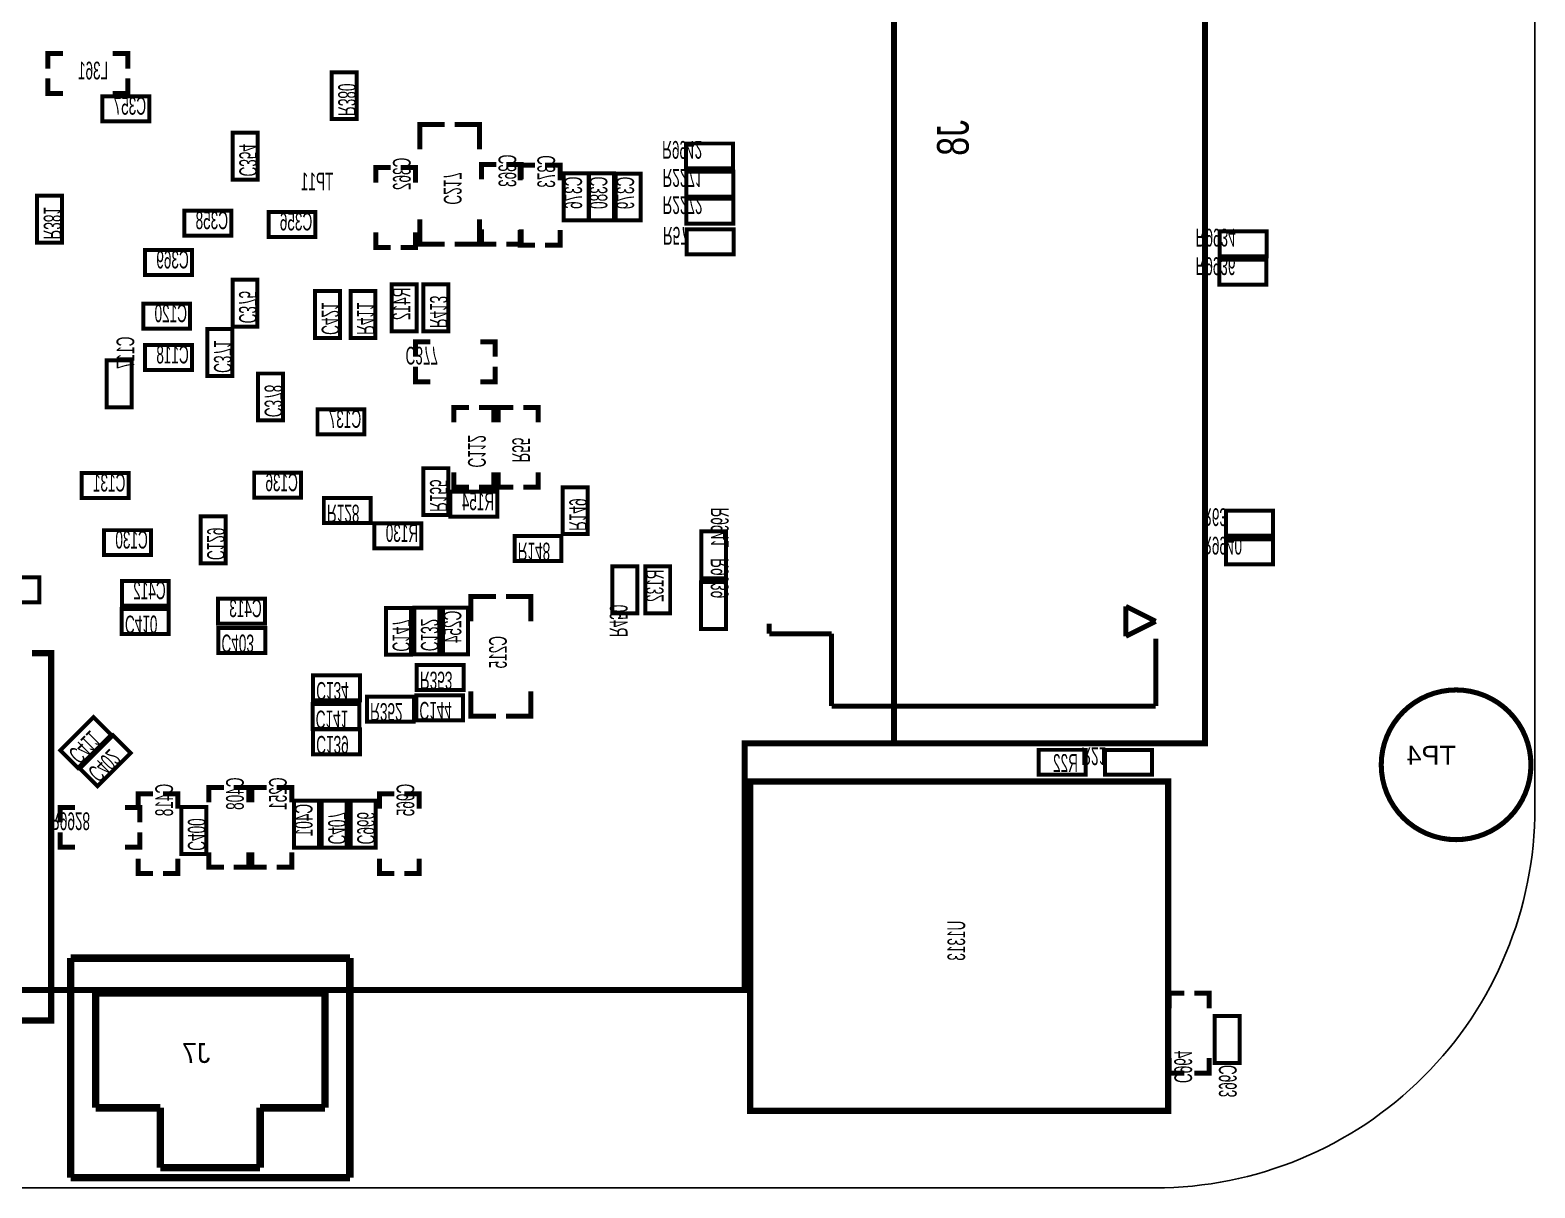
# Model space of a CAD drawing. Extents: x -3.1 to 73.4, y 0 to 42.
# Drawn here: x 43.23 to 73.41, y 0 to 23.21 of the extents above; entities that cross this region are included whole.
import ezdxf

# ---------------------------------------------------------------- set-up
doc = ezdxf.new("R2010")
doc.units = 0
for name, color, linetype in [('BG_OUTLINE', 7, 'CONTINUOUS'), ('PG_SILKSCREEN_BOTTOM', 140, 'CONTINUOUS'), ('RD_SILKSCREEN_BOTTOM', 80, 'CONTINUOUS')]:
    doc.layers.add(name, color=color, linetype=linetype)

msp = doc.modelspace()

# ---------------------------------------------------------------- linework, layer by layer
at = {"layer": 'BG_OUTLINE'}
msp.add_lwpolyline([(8.1534, 41.9989), (65.78854, 41.9989, -0.414214), (73.40854, 34.3789), (73.40854, 7.62, -0.414214), (65.78854, 0), (7.62, 0, -0.414214), (0, 7.62), (0, 34.3789, -0.414214), (7.62, 41.9989), (8.1534, 41.9989)], format="xyb", dxfattribs=at)
msp.add_lwpolyline([(8.1534, 41.9989), (65.78854, 41.9989, -0.414214), (73.40854, 34.3789), (73.40854, 7.62, -0.414214), (65.78854, 0), (7.62, 0, -0.414214), (0, 7.62), (0, 34.3789, -0.414214), (7.62, 41.9989)], format="xyb", close=True, dxfattribs=at)
msp.add_lwpolyline([(8.1534, 41.9989), (65.78854, 41.9989, -0.414214), (73.40854, 34.3789), (73.40854, 7.62, -0.414214), (65.78854, 0), (7.62, 0, -0.414214), (0, 7.62), (0, 34.3789, -0.414214), (7.62, 41.9989)], format="xyb", close=True, dxfattribs=at)
msp.add_lwpolyline([(8.1534, 41.9989), (65.78854, 41.9989, -0.414214), (73.40854, 34.3789), (73.40854, 7.62, -0.414214), (65.78854, 0), (7.62, 0, -0.414214), (0, 7.62), (0, 34.3789, -0.414214), (7.62, 41.9989)], format="xyb", close=True, dxfattribs=at)
at = {"layer": 'PG_SILKSCREEN_BOTTOM'}
for points, const_width in [([(57.303594, 37.249557), (7.123608, 37.249557), (7.123608, 3.969563), (57.563588, 3.969563), (57.563588, 8.909558), (60.5536, 8.909558), (60.5536, 32.439559), (57.303594, 32.439559), (57.303594, 37.249557)], 0.11999), ([(60.5536, 32.439559), (66.793593, 32.439559), (66.793593, 8.909558), (60.293606, 8.909558)], 0.11999), ([(43.889041, 22.741839), (43.589042, 22.741839), (43.589042, 22.44184)], 0.1), ([(44.889039, 22.741839), (45.189038, 22.741839), (45.189038, 22.44184)], 0.1), ([(49.277448, 21.427338), (49.277448, 22.367342), (49.777472, 22.367342), (49.777472, 21.427338), (49.277448, 21.427338), (49.277448, 21.707348)], 0.08001), ([(49.277448, 22.277349), (49.277448, 22.367342), (49.367465, 22.367342)], 0.08001), ([(49.687455, 22.367342), (49.777472, 22.367342), (49.777472, 22.277349)], 0.08001), ([(43.589042, 22.24184), (43.589042, 21.941841), (43.889041, 21.941841)], 0.1), ([(45.189038, 22.24184), (45.189038, 21.941841), (44.889039, 21.941841)], 0.1), ([(45.619746, 21.38393), (44.679743, 21.38393), (44.679743, 21.883954), (45.619746, 21.883954), (45.619746, 21.38393), (45.339737, 21.38393)], 0.08001), ([(44.679743, 21.793937), (44.679743, 21.883954), (44.769735, 21.883954)], 0.08001), ([(45.529754, 21.883954), (45.619746, 21.883954), (45.619746, 21.793937)], 0.08001), ([(44.769735, 21.38393), (44.679743, 21.38393), (44.679743, 21.473947)], 0.08001), ([(45.619746, 21.473947), (45.619746, 21.38393), (45.529754, 21.38393)], 0.08001), ([(49.367465, 21.427338), (49.277448, 21.427338), (49.277448, 21.517331)], 0.08001), ([(49.777472, 21.517331), (49.777472, 21.427338), (49.687455, 21.427338)], 0.08001), ([(47.793961, 21.153349), (47.793961, 20.213345), (47.293936, 20.213345), (47.293936, 21.153349), (47.793961, 21.153349), (47.793961, 20.873339)], 0.08001), ([(47.293936, 21.063356), (47.293936, 21.153349), (47.383954, 21.153349)], 0.08001), ([(47.703943, 21.153349), (47.793961, 21.153349), (47.793961, 21.063356)], 0.08001), ([(51.045821, 20.819237), (51.045821, 21.319338), (51.54582, 21.319236)], 0.1), ([(51.745718, 21.319236), (52.245717, 21.319338), (52.245717, 20.819237)], 0.1), ([(57.325235, 20.43844), (56.385231, 20.43844), (56.385231, 20.938465), (57.325235, 20.938465), (57.325235, 20.43844), (57.045225, 20.43844)], 0.08001), ([(56.385231, 20.848447), (56.385231, 20.938465), (56.475224, 20.938465)], 0.08001), ([(57.235242, 20.938465), (57.325235, 20.938465), (57.325235, 20.848447)], 0.08001), ([(52.279779, 20.217841), (52.279779, 20.517841), (52.579778, 20.517841)], 0.1), ([(52.779778, 20.517841), (53.079777, 20.517841), (53.079777, 20.217841)], 0.1), ([(53.058619, 20.202779), (53.058619, 20.502778), (53.358618, 20.502778)], 0.1), ([(53.558618, 20.502778), (53.858617, 20.502778), (53.858617, 20.202779)], 0.1), ([(56.475224, 20.43844), (56.385231, 20.43844), (56.385231, 20.528458)], 0.08001), ([(57.325235, 20.528458), (57.325235, 20.43844), (57.235242, 20.43844)], 0.08001), ([(47.383954, 20.213345), (47.293936, 20.213345), (47.293936, 20.303338)], 0.08001), ([(47.793961, 20.303338), (47.793961, 20.213345), (47.703943, 20.213345)], 0.08001), ([(50.162358, 20.154341), (50.162358, 20.454341), (50.462358, 20.454341)], 0.1), ([(50.662357, 20.454341), (50.962357, 20.454341), (50.962357, 20.154341)], 0.1), ([(53.930702, 19.399682), (53.930702, 20.339685), (54.430727, 20.339685), (54.430727, 19.399682), (53.930702, 19.399682), (53.930702, 19.679691)], 0.08001), ([(53.930702, 20.249693), (53.930702, 20.339685), (54.02072, 20.339685)], 0.08001), ([(54.340709, 20.339685), (54.430727, 20.339685), (54.430727, 20.249693)], 0.08001), ([(54.438728, 19.399682), (54.438728, 20.339685), (54.938752, 20.339685), (54.938752, 19.399682), (54.438728, 19.399682), (54.438728, 19.679691)], 0.08001), ([(54.438728, 20.249693), (54.438728, 20.339685), (54.528745, 20.339685)], 0.08001), ([(54.848735, 20.339685), (54.938752, 20.339685), (54.938752, 20.249693)], 0.08001), ([(54.974668, 19.395846), (54.974668, 20.33585), (55.474692, 20.33585), (55.474692, 19.395846), (54.974668, 19.395846), (54.974668, 19.675856)], 0.08001), ([(54.974668, 20.245857), (54.974668, 20.33585), (55.064685, 20.33585)], 0.08001), ([(55.384675, 20.33585), (55.474692, 20.33585), (55.474692, 20.245857)], 0.08001), ([(57.332855, 19.874535), (56.392851, 19.874535), (56.392851, 20.374559), (57.332855, 20.374559), (57.332855, 19.874535), (57.052845, 19.874535)], 0.08001), ([(56.392851, 20.284542), (56.392851, 20.374559), (56.482844, 20.374559)], 0.08001), ([(57.242862, 20.374559), (57.332855, 20.374559), (57.332855, 20.284542)], 0.08001), ([(43.371948, 18.95033), (43.371948, 19.890334), (43.871972, 19.890334), (43.871972, 18.95033), (43.371948, 18.95033), (43.371948, 19.23034)], 0.08001), ([(43.371948, 19.800341), (43.371948, 19.890334), (43.461965, 19.890334)], 0.08001), ([(43.781955, 19.890334), (43.871972, 19.890334), (43.871972, 19.800341)], 0.08001), ([(56.482844, 19.874535), (56.392851, 19.874535), (56.392851, 19.964552)], 0.08001), ([(57.332855, 19.964552), (57.332855, 19.874535), (57.242862, 19.874535)], 0.08001), ([(47.263152, 19.089319), (46.323148, 19.089319), (46.323148, 19.589344), (47.263152, 19.589344), (47.263152, 19.089319), (46.983142, 19.089319)], 0.08001), ([(46.323148, 19.499326), (46.323148, 19.589344), (46.413141, 19.589344)], 0.08001), ([(47.173159, 19.589344), (47.263152, 19.589344), (47.263152, 19.499326)], 0.08001), ([(57.332855, 19.331), (56.392851, 19.331), (56.392851, 19.831025), (57.332855, 19.831025), (57.332855, 19.331), (57.052845, 19.331)], 0.08001), ([(56.392851, 19.741007), (56.392851, 19.831025), (56.482844, 19.831025)], 0.08001), ([(57.242862, 19.831025), (57.332855, 19.831025), (57.332855, 19.741007)], 0.08001), ([(48.952252, 19.063919), (48.012248, 19.063919), (48.012248, 19.563944), (48.952252, 19.563944), (48.952252, 19.063919), (48.672242, 19.063919)], 0.08001), ([(48.012248, 19.473926), (48.012248, 19.563944), (48.102241, 19.563944)], 0.08001), ([(48.862259, 19.563944), (48.952252, 19.563944), (48.952252, 19.473926)], 0.08001), ([(51.04572, 19.41924), (51.045821, 18.919241), (51.545719, 18.919241)], 0.1), ([(51.745718, 18.919342), (52.245717, 18.919241), (52.245717, 19.419341)], 0.1), ([(54.02072, 19.399682), (53.930702, 19.399682), (53.930702, 19.489674)], 0.08001), ([(54.430727, 19.489674), (54.430727, 19.399682), (54.340709, 19.399682)], 0.08001), ([(54.528745, 19.399682), (54.438728, 19.399682), (54.438728, 19.489674)], 0.08001), ([(54.938752, 19.489674), (54.938752, 19.399682), (54.848735, 19.399682)], 0.08001), ([(55.064685, 19.395846), (54.974668, 19.395846), (54.974668, 19.485839)], 0.08001), ([(55.474692, 19.485839), (55.474692, 19.395846), (55.384675, 19.395846)], 0.08001), ([(56.482844, 19.331), (56.392851, 19.331), (56.392851, 19.421018)], 0.08001), ([(57.332855, 19.421018), (57.332855, 19.331), (57.242862, 19.331)], 0.08001), ([(43.461965, 18.95033), (43.371948, 18.95033), (43.371948, 19.040323)], 0.08001), ([(43.871972, 19.040323), (43.871972, 18.95033), (43.781955, 18.95033)], 0.08001), ([(46.413141, 19.089319), (46.323148, 19.089319), (46.323148, 19.179337)], 0.08001), ([(47.263152, 19.179337), (47.263152, 19.089319), (47.173159, 19.089319)], 0.08001), ([(48.102241, 19.063919), (48.012248, 19.063919), (48.012248, 19.153937)], 0.08001), ([(48.952252, 19.153937), (48.952252, 19.063919), (48.862259, 19.063919)], 0.08001), ([(50.162358, 19.154343), (50.162358, 18.854344), (50.462358, 18.854344)], 0.1), ([(50.662357, 18.854344), (50.962357, 18.854344), (50.962357, 19.154343)], 0.1), ([(52.279779, 19.217843), (52.279779, 18.917844), (52.579778, 18.917844)], 0.1), ([(52.779778, 18.917844), (53.079777, 18.917844), (53.079777, 19.217843)], 0.1), ([(53.058619, 19.202781), (53.058619, 18.902782), (53.358618, 18.902782)], 0.1), ([(53.558618, 18.902782), (53.858617, 18.902782), (53.858617, 19.202781)], 0.1), ([(57.340475, 18.716295), (56.400471, 18.716295), (56.400471, 19.216319), (57.340475, 19.216319), (57.340475, 18.716295), (57.060465, 18.716295)], 0.08001), ([(56.400471, 19.126302), (56.400471, 19.216319), (56.490464, 19.216319)], 0.08001), ([(57.250482, 19.216319), (57.340475, 19.216319), (57.340475, 19.126302)], 0.08001), ([(68.026051, 18.678652), (67.086048, 18.678652), (67.086048, 19.178676), (68.026051, 19.178676), (68.026051, 18.678652), (67.746042, 18.678652)], 0.08001), ([(67.086048, 19.088659), (67.086048, 19.178676), (67.17604, 19.178676)], 0.08001), ([(67.936059, 19.178676), (68.026051, 19.178676), (68.026051, 19.088659)], 0.08001), ([(46.475752, 18.301919), (45.535748, 18.301919), (45.535748, 18.801944), (46.475752, 18.801944), (46.475752, 18.301919), (46.195742, 18.301919)], 0.08001), ([(45.535748, 18.711926), (45.535748, 18.801944), (45.625741, 18.801944)], 0.08001), ([(46.385759, 18.801944), (46.475752, 18.801944), (46.475752, 18.711926)], 0.08001), ([(56.490464, 18.716295), (56.400471, 18.716295), (56.400471, 18.806312)], 0.08001), ([(57.340475, 18.806312), (57.340475, 18.716295), (57.250482, 18.716295)], 0.08001), ([(67.17604, 18.678652), (67.086048, 18.678652), (67.086048, 18.76867)], 0.08001), ([(68.026051, 18.76867), (68.026051, 18.678652), (67.936059, 18.678652)], 0.08001), ([(45.625741, 18.301919), (45.535748, 18.301919), (45.535748, 18.391937)], 0.08001), ([(46.475752, 18.391937), (46.475752, 18.301919), (46.385759, 18.301919)], 0.08001), ([(68.021835, 18.107152), (67.081832, 18.107152), (67.081832, 18.607176), (68.021835, 18.607176), (68.021835, 18.107152), (67.741825, 18.107152)], 0.08001), ([(67.081832, 18.517159), (67.081832, 18.607176), (67.171824, 18.607176)], 0.08001), ([(67.931843, 18.607176), (68.021835, 18.607176), (68.021835, 18.517159)], 0.08001), ([(47.789567, 18.208549), (47.789567, 17.268546), (47.289542, 17.268546), (47.289542, 18.208549), (47.789567, 18.208549), (47.789567, 17.928539)], 0.08001), ([(47.289542, 18.118557), (47.289542, 18.208549), (47.37956, 18.208549)], 0.08001), ([(47.699549, 18.208549), (47.789567, 18.208549), (47.789567, 18.118557)], 0.08001), ([(50.483948, 17.17233), (50.483948, 18.112334), (50.983972, 18.112334), (50.983972, 17.17233), (50.483948, 17.17233), (50.483948, 17.45234)], 0.08001), ([(50.483948, 18.022341), (50.483948, 18.112334), (50.573965, 18.112334)], 0.08001), ([(50.893955, 18.112334), (50.983972, 18.112334), (50.983972, 18.022341)], 0.08001), ([(51.118948, 17.17233), (51.118948, 18.112334), (51.618972, 18.112334), (51.618972, 17.17233), (51.118948, 17.17233), (51.118948, 17.45234)], 0.08001), ([(51.118948, 18.022341), (51.118948, 18.112334), (51.208965, 18.112334)], 0.08001), ([(51.528955, 18.112334), (51.618972, 18.112334), (51.618972, 18.022341)], 0.08001), ([(67.171824, 18.107152), (67.081832, 18.107152), (67.081832, 18.19717)], 0.08001), ([(68.021835, 18.19717), (68.021835, 18.107152), (67.931843, 18.107152)], 0.08001), ([(49.444961, 17.978349), (49.444961, 17.038345), (48.944936, 17.038345), (48.944936, 17.978349), (49.444961, 17.978349), (49.444961, 17.698339)], 0.08001), ([(48.944936, 17.888356), (48.944936, 17.978349), (49.034954, 17.978349)], 0.08001), ([(49.354943, 17.978349), (49.444961, 17.978349), (49.444961, 17.888356)], 0.08001), ([(50.156161, 17.978349), (50.156161, 17.038345), (49.656136, 17.038345), (49.656136, 17.978349), (50.156161, 17.978349), (50.156161, 17.698339)], 0.08001), ([(49.656136, 17.888356), (49.656136, 17.978349), (49.746154, 17.978349)], 0.08001), ([(50.066143, 17.978349), (50.156161, 17.978349), (50.156161, 17.888356)], 0.08001), ([(46.440141, 17.224934), (45.500138, 17.224934), (45.500138, 17.724958), (46.440141, 17.724958), (46.440141, 17.224934), (46.160131, 17.224934)], 0.08001), ([(45.500138, 17.634941), (45.500138, 17.724958), (45.59013, 17.724958)], 0.08001), ([(46.350149, 17.724958), (46.440141, 17.724958), (46.440141, 17.634941)], 0.08001), ([(45.59013, 17.224934), (45.500138, 17.224934), (45.500138, 17.314951)], 0.08001), ([(46.440141, 17.314951), (46.440141, 17.224934), (46.350149, 17.224934)], 0.08001), ([(46.785936, 16.276345), (46.785936, 17.216349), (47.285961, 17.216349), (47.285961, 16.276345), (46.785936, 16.276345), (46.785936, 16.556355)], 0.08001), ([(46.785936, 17.126356), (46.785936, 17.216349), (46.875954, 17.216349)], 0.08001), ([(47.195943, 17.216349), (47.285961, 17.216349), (47.285961, 17.126356)], 0.08001), ([(47.37956, 17.268546), (47.289542, 17.268546), (47.289542, 17.358538)], 0.08001), ([(47.789567, 17.358538), (47.789567, 17.268546), (47.699549, 17.268546)], 0.08001), ([(50.573965, 17.17233), (50.483948, 17.17233), (50.483948, 17.262323)], 0.08001), ([(50.983972, 17.262323), (50.983972, 17.17233), (50.893955, 17.17233)], 0.08001), ([(51.208965, 17.17233), (51.118948, 17.17233), (51.118948, 17.262323)], 0.08001), ([(51.618972, 17.262323), (51.618972, 17.17233), (51.528955, 17.17233)], 0.08001), ([(46.475752, 16.396919), (45.535748, 16.396919), (45.535748, 16.896944), (46.475752, 16.896944), (46.475752, 16.396919), (46.195742, 16.396919)], 0.08001), ([(45.535748, 16.806926), (45.535748, 16.896944), (45.625741, 16.896944)], 0.08001), ([(46.385759, 16.896944), (46.475752, 16.896944), (46.475752, 16.806926)], 0.08001), ([(49.034954, 17.038345), (48.944936, 17.038345), (48.944936, 17.128338)], 0.08001), ([(49.444961, 17.128338), (49.444961, 17.038345), (49.354943, 17.038345)], 0.08001), ([(49.746154, 17.038345), (49.656136, 17.038345), (49.656136, 17.128338)], 0.08001), ([(50.156161, 17.128338), (50.156161, 17.038345), (50.066143, 17.038345)], 0.08001), ([(50.960122, 16.66334), (50.960122, 16.963339), (51.260121, 16.963339)], 0.1), ([(52.560118, 16.66334), (52.560118, 16.963339), (52.260119, 16.963339)], 0.1), ([(44.768948, 15.64833), (44.768948, 16.588334), (45.268972, 16.588334), (45.268972, 15.64833), (44.768948, 15.64833), (44.768948, 15.92834)], 0.08001), ([(44.768948, 16.498341), (44.768948, 16.588334), (44.858965, 16.588334)], 0.08001), ([(45.178955, 16.588334), (45.268972, 16.588334), (45.268972, 16.498341)], 0.08001), ([(45.625741, 16.396919), (45.535748, 16.396919), (45.535748, 16.486937)], 0.08001), ([(46.475752, 16.486937), (46.475752, 16.396919), (46.385759, 16.396919)], 0.08001), ([(46.875954, 16.276345), (46.785936, 16.276345), (46.785936, 16.366338)], 0.08001), ([(47.285961, 16.366338), (47.285961, 16.276345), (47.195943, 16.276345)], 0.08001), ([(47.801936, 15.387345), (47.801936, 16.327349), (48.301961, 16.327349), (48.301961, 15.387345), (47.801936, 15.387345), (47.801936, 15.667355)], 0.08001), ([(47.801936, 16.237356), (47.801936, 16.327349), (47.891954, 16.327349)], 0.08001), ([(48.211943, 16.327349), (48.301961, 16.327349), (48.301961, 16.237356)], 0.08001), ([(51.260121, 16.163341), (50.960122, 16.163341), (50.960122, 16.46334)], 0.1), ([(52.260119, 16.163341), (52.560118, 16.163341), (52.560118, 16.46334)], 0.1), ([(44.858965, 15.64833), (44.768948, 15.64833), (44.768948, 15.738323)], 0.08001), ([(45.268972, 15.738323), (45.268972, 15.64833), (45.178955, 15.64833)], 0.08001), ([(51.730961, 15.348331), (51.730961, 15.64833), (52.03096, 15.64833)], 0.1), ([(52.23096, 15.64833), (52.530959, 15.64833), (52.530959, 15.348331)], 0.1), ([(52.619961, 15.348331), (52.619961, 15.64833), (52.91996, 15.64833)], 0.1), ([(53.11996, 15.64833), (53.419959, 15.64833), (53.419959, 15.348331)], 0.1), ([(47.891954, 15.387345), (47.801936, 15.387345), (47.801936, 15.477338)], 0.08001), ([(48.301961, 15.477338), (48.301961, 15.387345), (48.211943, 15.387345)], 0.08001), ([(48.993958, 15.606344), (49.933962, 15.606344), (49.933962, 15.10632), (48.993958, 15.10632), (48.993958, 15.606344), (49.273968, 15.606344)], 0.08001), ([(48.993958, 15.516327), (48.993958, 15.606344), (49.083951, 15.606344)], 0.08001), ([(49.843969, 15.606344), (49.933962, 15.606344), (49.933962, 15.516327)], 0.08001), ([(49.083951, 15.10632), (48.993958, 15.10632), (48.993958, 15.196337)], 0.08001), ([(49.933962, 15.196337), (49.933962, 15.10632), (49.843969, 15.10632)], 0.08001), ([(44.26425, 14.329359), (45.204253, 14.329359), (45.204253, 13.829335), (44.26425, 13.829335), (44.26425, 14.329359), (44.544259, 14.329359)], 0.08001), ([(44.26425, 14.239342), (44.26425, 14.329359), (44.354242, 14.329359)], 0.08001), ([(45.114261, 14.329359), (45.204253, 14.329359), (45.204253, 14.239342)], 0.08001), ([(47.723958, 14.336344), (48.663962, 14.336344), (48.663962, 13.83632), (47.723958, 13.83632), (47.723958, 14.336344), (48.003968, 14.336344)], 0.08001), ([(47.723958, 14.246327), (47.723958, 14.336344), (47.813951, 14.336344)], 0.08001), ([(48.573969, 14.336344), (48.663962, 14.336344), (48.663962, 14.246327)], 0.08001), ([(51.118948, 13.48933), (51.118948, 14.429334), (51.618972, 14.429334), (51.618972, 13.48933), (51.118948, 13.48933), (51.118948, 13.76934)], 0.08001), ([(51.118948, 14.339341), (51.118948, 14.429334), (51.208965, 14.429334)], 0.08001), ([(51.528955, 14.429334), (51.618972, 14.429334), (51.618972, 14.339341)], 0.08001), ([(51.730961, 14.348333), (51.730961, 14.048308), (52.03096, 14.048308)], 0.1), ([(52.23096, 14.048308), (52.530959, 14.048308), (52.530959, 14.348333)], 0.1), ([(52.619961, 14.348333), (52.619961, 14.048334), (52.91996, 14.048334)], 0.1), ([(53.11996, 14.048334), (53.419959, 14.048334), (53.419959, 14.348333)], 0.1), ([(44.354242, 13.829335), (44.26425, 13.829335), (44.26425, 13.919352)], 0.08001), ([(45.204253, 13.919352), (45.204253, 13.829335), (45.114261, 13.829335)], 0.08001), ([(47.813951, 13.83632), (47.723958, 13.83632), (47.723958, 13.926337)], 0.08001), ([(48.663962, 13.926337), (48.663962, 13.83632), (48.573969, 13.83632)], 0.08001), ([(51.660958, 13.955344), (52.600962, 13.955344), (52.600962, 13.45532), (51.660958, 13.45532), (51.660958, 13.955344), (51.940968, 13.955344)], 0.08001), ([(51.660958, 13.865327), (51.660958, 13.955344), (51.750951, 13.955344)], 0.08001), ([(52.510969, 13.955344), (52.600962, 13.955344), (52.600962, 13.865327)], 0.08001), ([(53.912948, 13.10833), (53.912948, 14.048334), (54.412972, 14.048334), (54.412972, 13.10833), (53.912948, 13.10833), (53.912948, 13.38834)], 0.08001), ([(53.912948, 13.958341), (53.912948, 14.048334), (54.002965, 14.048334)], 0.08001), ([(54.322955, 14.048334), (54.412972, 14.048334), (54.412972, 13.958341)], 0.08001), ([(50.060962, 13.32832), (49.120958, 13.32832), (49.120958, 13.828344), (50.060962, 13.828344), (50.060962, 13.32832), (49.780952, 13.32832)], 0.08001), ([(49.120958, 13.738327), (49.120958, 13.828344), (49.210951, 13.828344)], 0.08001), ([(49.970969, 13.828344), (50.060962, 13.828344), (50.060962, 13.738327)], 0.08001), ([(51.208965, 13.48933), (51.118948, 13.48933), (51.118948, 13.579323)], 0.08001), ([(51.618972, 13.579323), (51.618972, 13.48933), (51.528955, 13.48933)], 0.08001), ([(51.750951, 13.45532), (51.660958, 13.45532), (51.660958, 13.545337)], 0.08001), ([(52.600962, 13.545337), (52.600962, 13.45532), (52.510969, 13.45532)], 0.08001), ([(68.153382, 13.074828), (67.213378, 13.074828), (67.213378, 13.574852), (68.153382, 13.574852), (68.153382, 13.074828), (67.873372, 13.074828)], 0.08001), ([(67.213378, 13.484835), (67.213378, 13.574852), (67.303371, 13.574852)], 0.08001), ([(68.063389, 13.574852), (68.153382, 13.574852), (68.153382, 13.484835)], 0.08001), ([(46.649234, 12.52314), (46.649234, 13.463143), (47.149258, 13.463143), (47.149258, 12.52314), (46.649234, 12.52314), (46.649234, 12.803149)], 0.08001), ([(46.649234, 13.373151), (46.649234, 13.463143), (46.739251, 13.463143)], 0.08001), ([(47.05924, 13.463143), (47.149258, 13.463143), (47.149258, 13.373151)], 0.08001), ([(49.210951, 13.32832), (49.120958, 13.32832), (49.120958, 13.418337)], 0.08001), ([(50.060962, 13.418337), (50.060962, 13.32832), (49.970969, 13.32832)], 0.08001), ([(50.136958, 13.320852), (51.076962, 13.320852), (51.076962, 12.820828), (50.136958, 12.820828), (50.136958, 13.320852), (50.416968, 13.320852)], 0.08001), ([(50.136958, 13.230835), (50.136958, 13.320852), (50.226951, 13.320852)], 0.08001), ([(50.986969, 13.320852), (51.076962, 13.320852), (51.076962, 13.230835)], 0.08001), ([(45.654239, 12.686335), (44.714236, 12.686335), (44.714236, 13.186359), (45.654239, 13.186359), (45.654239, 12.686335), (45.37423, 12.686335)], 0.08001), ([(44.714236, 13.096342), (44.714236, 13.186359), (44.804228, 13.186359)], 0.08001), ([(45.564247, 13.186359), (45.654239, 13.186359), (45.654239, 13.096342)], 0.08001), ([(53.886202, 12.566828), (52.946198, 12.566828), (52.946198, 13.066852), (53.886202, 13.066852), (53.886202, 12.566828), (53.606192, 12.566828)], 0.08001), ([(52.946198, 12.976835), (52.946198, 13.066852), (53.036191, 13.066852)], 0.08001), ([(53.796209, 13.066852), (53.886202, 13.066852), (53.886202, 12.976835)], 0.08001), ([(54.002965, 13.10833), (53.912948, 13.10833), (53.912948, 13.198323)], 0.08001), ([(54.412972, 13.198323), (54.412972, 13.10833), (54.322955, 13.10833)], 0.08001), ([(56.689168, 12.219838), (56.689168, 13.159842), (57.189192, 13.159842), (57.189192, 12.219838), (56.689168, 12.219838), (56.689168, 12.499848)], 0.08001), ([(56.689168, 13.069849), (56.689168, 13.159842), (56.779185, 13.159842)], 0.08001), ([(57.099175, 13.159842), (57.189192, 13.159842), (57.189192, 13.069849)], 0.08001), ([(67.303371, 13.074828), (67.213378, 13.074828), (67.213378, 13.164845)], 0.08001), ([(68.153382, 12.503328), (67.213378, 12.503328), (67.213378, 13.003352), (68.153382, 13.003352), (68.153382, 12.503328), (67.873372, 12.503328)], 0.08001), ([(67.213378, 12.913335), (67.213378, 13.003352), (67.303371, 13.003352)], 0.08001), ([(68.153382, 13.164845), (68.153382, 13.074828), (68.063389, 13.074828)], 0.08001), ([(68.063389, 13.003352), (68.153382, 13.003352), (68.153382, 12.913335)], 0.08001), ([(44.804228, 12.686335), (44.714236, 12.686335), (44.714236, 12.776352)], 0.08001), ([(45.654239, 12.776352), (45.654239, 12.686335), (45.564247, 12.686335)], 0.08001), ([(50.226951, 12.820828), (50.136958, 12.820828), (50.136958, 12.910845)], 0.08001), ([(51.076962, 12.910845), (51.076962, 12.820828), (50.986969, 12.820828)], 0.08001), ([(53.036191, 12.566828), (52.946198, 12.566828), (52.946198, 12.656845)], 0.08001), ([(53.886202, 12.656845), (53.886202, 12.566828), (53.796209, 12.566828)], 0.08001), ([(46.739251, 12.52314), (46.649234, 12.52314), (46.649234, 12.613132)], 0.08001), ([(47.149258, 12.613132), (47.149258, 12.52314), (47.05924, 12.52314)], 0.08001), ([(55.406112, 12.461342), (55.406112, 11.521338), (54.906088, 11.521338), (54.906088, 12.461342), (55.406112, 12.461342), (55.406112, 12.181332)], 0.08001), ([(54.906088, 12.371349), (54.906088, 12.461342), (54.996105, 12.461342)], 0.08001), ([(55.316095, 12.461342), (55.406112, 12.461342), (55.406112, 12.371349)], 0.08001), ([(55.566488, 11.52083), (55.566488, 12.460834), (56.066512, 12.460834), (56.066512, 11.52083), (55.566488, 11.52083), (55.566488, 11.80084)], 0.08001), ([(55.566488, 12.370841), (55.566488, 12.460834), (55.656505, 12.460834)], 0.08001), ([(55.976495, 12.460834), (56.066512, 12.460834), (56.066512, 12.370841)], 0.08001), ([(67.303371, 12.503328), (67.213378, 12.503328), (67.213378, 12.593345)], 0.08001), ([(68.153382, 12.593345), (68.153382, 12.503328), (68.063389, 12.503328)], 0.08001), ([(43.413782, 11.741328), (42.473778, 11.741328), (42.473778, 12.241352), (43.413782, 12.241352), (43.413782, 11.741328), (43.133772, 11.741328)], 0.08001), ([(43.323789, 12.241352), (43.413782, 12.241352), (43.413782, 12.151335)], 0.08001), ([(46.01243, 11.670335), (45.072427, 11.670335), (45.072427, 12.170359), (46.01243, 12.170359), (46.01243, 11.670335), (45.732421, 11.670335)], 0.08001), ([(45.072427, 12.080342), (45.072427, 12.170359), (45.162419, 12.170359)], 0.08001), ([(45.922438, 12.170359), (46.01243, 12.170359), (46.01243, 12.080342)], 0.08001), ([(56.686628, 11.203838), (56.686628, 12.143842), (57.186652, 12.143842), (57.186652, 11.203838), (56.686628, 11.203838), (56.686628, 11.483848)], 0.08001), ([(56.686628, 12.053849), (56.686628, 12.143842), (56.776645, 12.143842)], 0.08001), ([(56.779185, 12.219838), (56.689168, 12.219838), (56.689168, 12.309831)], 0.08001), ([(57.096635, 12.143842), (57.186652, 12.143842), (57.186652, 12.053849)], 0.08001), ([(57.189192, 12.309831), (57.189192, 12.219838), (57.099175, 12.219838)], 0.08001), ([(43.413782, 11.831345), (43.413782, 11.741328), (43.323789, 11.741328)], 0.08001), ([(45.162419, 11.670335), (45.072427, 11.670335), (45.072427, 11.760352)], 0.08001), ([(46.01243, 11.760352), (46.01243, 11.670335), (45.922438, 11.670335)], 0.08001), ([(46.999144, 11.811254), (47.939147, 11.811254), (47.939147, 11.31123), (46.999144, 11.31123), (46.999144, 11.811254), (47.279154, 11.811254)], 0.08001), ([(46.999144, 11.721236), (46.999144, 11.811254), (47.089136, 11.811254)], 0.08001), ([(47.849155, 11.811254), (47.939147, 11.811254), (47.939147, 11.721236)], 0.08001), ([(52.07193, 11.357864), (52.071981, 11.857863), (52.571929, 11.857863)], 0.1), ([(52.771954, 11.857914), (53.271979, 11.857863), (53.271953, 11.357915)], 0.1), ([(46.009662, 11.106328), (45.069658, 11.106328), (45.069658, 11.606352), (46.009662, 11.606352), (46.009662, 11.106328), (45.729652, 11.106328)], 0.08001), ([(45.069658, 11.516335), (45.069658, 11.606352), (45.159651, 11.606352)], 0.08001), ([(45.919669, 11.606352), (46.009662, 11.606352), (46.009662, 11.516335)], 0.08001), ([(50.367336, 10.688345), (50.367336, 11.628349), (50.867361, 11.628349), (50.867361, 10.688345), (50.367336, 10.688345), (50.367336, 10.968355)], 0.08001), ([(50.367336, 11.538356), (50.367336, 11.628349), (50.457354, 11.628349)], 0.08001), ([(50.777343, 11.628349), (50.867361, 11.628349), (50.867361, 11.538356)], 0.08001), ([(50.936068, 10.695838), (50.936068, 11.635842), (51.436092, 11.635842), (51.436092, 10.695838), (50.936068, 10.695838), (50.936068, 10.975848)], 0.08001), ([(50.936068, 11.545849), (50.936068, 11.635842), (51.026085, 11.635842)], 0.08001), ([(51.346075, 11.635842), (51.436092, 11.635842), (51.436092, 11.545849)], 0.08001), ([(51.510108, 10.695838), (51.510108, 11.635842), (52.010132, 11.635842), (52.010132, 10.695838), (51.510108, 10.695838), (51.510108, 10.975848)], 0.08001), ([(51.510108, 11.545849), (51.510108, 11.635842), (51.600125, 11.635842)], 0.08001), ([(51.920115, 11.635842), (52.010132, 11.635842), (52.010132, 11.545849)], 0.08001), ([(54.996105, 11.521338), (54.906088, 11.521338), (54.906088, 11.611331)], 0.08001), ([(55.406112, 11.611331), (55.406112, 11.521338), (55.316095, 11.521338)], 0.08001), ([(55.656505, 11.52083), (55.566488, 11.52083), (55.566488, 11.610823)], 0.08001), ([(56.066512, 11.610823), (56.066512, 11.52083), (55.976495, 11.52083)], 0.08001), ([(65.203603, 11.059566), (65.203603, 11.659565)], 0.1), ([(65.203603, 11.659565), (65.803602, 11.359566)], 0.1), ([(45.159651, 11.106328), (45.069658, 11.106328), (45.069658, 11.196345)], 0.08001), ([(46.009662, 11.196345), (46.009662, 11.106328), (45.919669, 11.106328)], 0.08001), ([(47.089136, 11.31123), (46.999144, 11.31123), (46.999144, 11.401247)], 0.08001), ([(47.005138, 11.225352), (47.945142, 11.225352), (47.945142, 10.725328), (47.005138, 10.725328), (47.005138, 11.225352), (47.285148, 11.225352)], 0.08001), ([(47.005138, 11.135335), (47.005138, 11.225352), (47.095131, 11.225352)], 0.08001), ([(47.939147, 11.401247), (47.939147, 11.31123), (47.849155, 11.31123)], 0.08001), ([(47.855149, 11.225352), (47.945142, 11.225352), (47.945142, 11.135335)], 0.08001), ([(56.776645, 11.203838), (56.686628, 11.203838), (56.686628, 11.293831)], 0.08001), ([(57.186652, 11.293831), (57.186652, 11.203838), (57.096635, 11.203838)], 0.08001), ([(58.053605, 11.109554), (58.053605, 11.309553)], 0.1), ([(65.803602, 11.359566), (65.203603, 11.059566)], 0.1), ([(59.30359, 11.109554), (58.053605, 11.109554)], 0.1), ([(59.30359, 9.659569), (59.30359, 11.109554)], 0.1), ([(65.803602, 11.009554), (65.803602, 9.659569)], 0.1), ([(43.01744, 3.35534), (43.65244, 3.35534), (43.65244, 10.72134), (43.27144, 10.72134)], 0.127), ([(47.095131, 10.725328), (47.005138, 10.725328), (47.005138, 10.815345)], 0.08001), ([(47.945142, 10.815345), (47.945142, 10.725328), (47.855149, 10.725328)], 0.08001), ([(50.457354, 10.688345), (50.367336, 10.688345), (50.367336, 10.778338)], 0.08001), ([(50.867361, 10.778338), (50.867361, 10.688345), (50.777343, 10.688345)], 0.08001), ([(51.026085, 10.695838), (50.936068, 10.695838), (50.936068, 10.785831)], 0.08001), ([(51.436092, 10.785831), (51.436092, 10.695838), (51.346075, 10.695838)], 0.08001), ([(51.600125, 10.695838), (51.510108, 10.695838), (51.510108, 10.785831)], 0.08001), ([(52.010132, 10.785831), (52.010132, 10.695838), (51.920115, 10.695838)], 0.08001), ([(48.905058, 10.272852), (49.845062, 10.272852), (49.845062, 9.772828), (48.905058, 9.772828), (48.905058, 10.272852), (49.185068, 10.272852)], 0.08001), ([(48.905058, 10.182835), (48.905058, 10.272852), (48.995051, 10.272852)], 0.08001), ([(49.755069, 10.272852), (49.845062, 10.272852), (49.845062, 10.182835)], 0.08001), ([(51.925093, 9.980828), (50.98509, 9.980828), (50.98509, 10.480853), (51.925093, 10.480853), (51.925093, 9.980828), (51.645083, 9.980828)], 0.08001), ([(50.98509, 10.390835), (50.98509, 10.480853), (51.075082, 10.480853)], 0.08001), ([(51.835101, 10.480853), (51.925093, 10.480853), (51.925093, 10.390835)], 0.08001), ([(51.075082, 9.980828), (50.98509, 9.980828), (50.98509, 10.070846)], 0.08001), ([(51.925093, 10.070846), (51.925093, 9.980828), (51.835101, 9.980828)], 0.08001), ([(52.072007, 9.957867), (52.07193, 9.457868), (52.572006, 9.457868)], 0.1), ([(52.771954, 9.457868), (53.271979, 9.457944), (53.271953, 9.957867)], 0.1), ([(48.894898, 9.701352), (49.834902, 9.701352), (49.834902, 9.201328), (48.894898, 9.201328), (48.894898, 9.701352), (49.174908, 9.701352)], 0.08001), ([(48.894898, 9.611335), (48.894898, 9.701352), (48.984891, 9.701352)], 0.08001), ([(48.995051, 9.772828), (48.905058, 9.772828), (48.905058, 9.862845)], 0.08001), ([(49.744909, 9.701352), (49.834902, 9.701352), (49.834902, 9.611335)], 0.08001), ([(49.845062, 9.862845), (49.845062, 9.772828), (49.755069, 9.772828)], 0.08001), ([(50.926035, 9.349638), (49.986032, 9.349638), (49.986032, 9.849663), (50.926035, 9.849663), (50.926035, 9.349638), (50.646025, 9.349638)], 0.08001), ([(49.986032, 9.759645), (49.986032, 9.849663), (50.076024, 9.849663)], 0.08001), ([(50.836043, 9.849663), (50.926035, 9.849663), (50.926035, 9.759645)], 0.08001), ([(51.915085, 9.375826), (50.975082, 9.375826), (50.975082, 9.87585), (51.915085, 9.87585), (51.915085, 9.375826), (51.635076, 9.375826)], 0.08001), ([(50.975082, 9.785833), (50.975082, 9.87585), (51.065074, 9.87585)], 0.08001), ([(51.825093, 9.87585), (51.915085, 9.87585), (51.915085, 9.785833)], 0.08001), ([(65.803602, 9.659569), (59.30359, 9.659569)], 0.1), ([(43.837352, 8.774481), (44.502019, 9.439148), (44.855587, 9.08558), (44.19092, 8.420913), (43.837352, 8.774481), (44.035345, 8.972474)], 0.08001), ([(44.438392, 9.375521), (44.502019, 9.439148), (44.565672, 9.375496)], 0.08001), ([(50.076024, 9.349638), (49.986032, 9.349638), (49.986032, 9.439656)], 0.08001), ([(50.926035, 9.439656), (50.926035, 9.349638), (50.836043, 9.349638)], 0.08001), ([(51.065074, 9.375826), (50.975082, 9.375826), (50.975082, 9.465843)], 0.08001), ([(51.915085, 9.465843), (51.915085, 9.375826), (51.825093, 9.375826)], 0.08001), ([(44.227902, 8.40679), (44.89257, 9.071458), (45.246138, 8.71789), (44.58147, 8.053222), (44.227902, 8.40679), (44.425895, 8.604783)], 0.08001), ([(44.791935, 9.149232), (44.855587, 9.08558), (44.79196, 9.021953)], 0.08001), ([(44.828943, 9.007831), (44.89257, 9.071458), (44.956222, 9.007805)], 0.08001), ([(48.984891, 9.201328), (48.894898, 9.201328), (48.894898, 9.291345)], 0.08001), ([(48.905058, 9.193352), (49.845062, 9.193352), (49.845062, 8.693328), (48.905058, 8.693328), (48.905058, 9.193352), (49.185068, 9.193352)], 0.08001), ([(48.905058, 9.103335), (48.905058, 9.193352), (48.995051, 9.193352)], 0.08001), ([(49.834902, 9.291345), (49.834902, 9.201328), (49.744909, 9.201328)], 0.08001), ([(49.755069, 9.193352), (49.845062, 9.193352), (49.845062, 9.103335)], 0.08001), ([(43.901004, 8.710828), (43.837352, 8.774481), (43.900979, 8.838108)], 0.08001), ([(45.182485, 8.781542), (45.246138, 8.71789), (45.182511, 8.654263)], 0.08001), ([(48.995051, 8.693328), (48.905058, 8.693328), (48.905058, 8.783345)], 0.08001), ([(49.845062, 8.783345), (49.845062, 8.693328), (49.755069, 8.693328)], 0.08001), ([(64.396722, 8.282356), (63.456718, 8.282356), (63.456718, 8.78238), (64.396722, 8.78238), (64.396722, 8.282356), (64.116712, 8.282356)], 0.08001), ([(63.456718, 8.692363), (63.456718, 8.78238), (63.546711, 8.78238)], 0.08001), ([(64.306729, 8.78238), (64.396722, 8.78238), (64.396722, 8.692363)], 0.08001), ([(65.729714, 8.281848), (64.78971, 8.281848), (64.78971, 8.781872), (65.729714, 8.781872), (65.729714, 8.281848), (65.449704, 8.281848)], 0.08001), ([(64.78971, 8.691855), (64.78971, 8.781872), (64.879703, 8.781872)], 0.08001), ([(65.639721, 8.781872), (65.729714, 8.781872), (65.729714, 8.691855)], 0.08001), ([(44.254547, 8.48454), (44.19092, 8.420913), (44.127268, 8.484565)], 0.08001), ([(44.291555, 8.343138), (44.227902, 8.40679), (44.291529, 8.470417)], 0.08001), ([(44.645097, 8.116849), (44.58147, 8.053222), (44.517818, 8.116875)], 0.08001), ([(57.672732, 8.15086), (57.672732, 1.54686), (66.054732, 1.54686), (66.054732, 8.15086), (57.672732, 8.15086), (57.672732, 7.89686)], 0.127), ([(63.546711, 8.282356), (63.456718, 8.282356), (63.456718, 8.372373)], 0.08001), ([(64.396722, 8.372373), (64.396722, 8.282356), (64.306729, 8.282356)], 0.08001), ([(64.879703, 8.281848), (64.78971, 8.281848), (64.78971, 8.371865)], 0.08001), ([(65.729714, 8.371865), (65.729714, 8.281848), (65.639721, 8.281848)], 0.08001), ([(45.396201, 7.601839), (45.396201, 7.901864), (45.6962, 7.901838)], 0.1), ([(45.8962, 7.901838), (46.196199, 7.901864), (46.196199, 7.601839)], 0.1), ([(46.816061, 7.728839), (46.816061, 8.028838), (47.11606, 8.028838)], 0.1), ([(47.31606, 8.028838), (47.616059, 8.028838), (47.616059, 7.728839)], 0.1), ([(47.677121, 7.728839), (47.677121, 8.028838), (47.97712, 8.028838)], 0.1), ([(48.17712, 8.028838), (48.477119, 8.028838), (48.477119, 7.728839)], 0.1), ([(50.234901, 7.601839), (50.234901, 7.901838), (50.5349, 7.901838)], 0.1), ([(50.7349, 7.901838), (51.034899, 7.901838), (51.034899, 7.601839)], 0.1), ([(43.830342, 7.32884), (43.830342, 7.628839), (44.130341, 7.628839)], 0.1), ([(45.430338, 7.32884), (45.430338, 7.628839), (45.130339, 7.628839)], 0.1), ([(46.262468, 6.695338), (46.262468, 7.635342), (46.762492, 7.635342), (46.762492, 6.695338), (46.262468, 6.695338), (46.262468, 6.975348)], 0.08001), ([(46.262468, 7.545349), (46.262468, 7.635342), (46.352485, 7.635342)], 0.08001), ([(46.672475, 7.635342), (46.762492, 7.635342), (46.762492, 7.545349)], 0.08001), ([(48.525608, 6.822338), (48.525608, 7.762342), (49.025632, 7.762342), (49.025632, 6.822338), (48.525608, 6.822338), (48.525608, 7.102348)], 0.08001), ([(48.525608, 7.672349), (48.525608, 7.762342), (48.615625, 7.762342)], 0.08001), ([(48.935615, 7.762342), (49.025632, 7.762342), (49.025632, 7.672349)], 0.08001), ([(49.076788, 6.822338), (49.076788, 7.762342), (49.576812, 7.762342), (49.576812, 6.822338), (49.076788, 6.822338), (49.076788, 7.102348)], 0.08001), ([(49.076788, 7.672349), (49.076788, 7.762342), (49.166805, 7.762342)], 0.08001), ([(49.486795, 7.762342), (49.576812, 7.762342), (49.576812, 7.672349)], 0.08001), ([(49.658448, 6.822338), (49.658448, 7.762342), (50.158472, 7.762342), (50.158472, 6.822338), (49.658448, 6.822338), (49.658448, 7.102348)], 0.08001), ([(49.658448, 7.672349), (49.658448, 7.762342), (49.748465, 7.762342)], 0.08001), ([(50.068455, 7.762342), (50.158472, 7.762342), (50.158472, 7.672349)], 0.08001), ([(44.130341, 6.828841), (43.830342, 6.828841), (43.830342, 7.12884)], 0.1), ([(45.130339, 6.828841), (45.430338, 6.828841), (45.430338, 7.12884)], 0.1), ([(48.615625, 6.822338), (48.525608, 6.822338), (48.525608, 6.912331)], 0.08001), ([(49.025632, 6.912331), (49.025632, 6.822338), (48.935615, 6.822338)], 0.08001), ([(49.166805, 6.822338), (49.076788, 6.822338), (49.076788, 6.912331)], 0.08001), ([(49.576812, 6.912331), (49.576812, 6.822338), (49.486795, 6.822338)], 0.08001), ([(49.748465, 6.822338), (49.658448, 6.822338), (49.658448, 6.912331)], 0.08001), ([(50.158472, 6.912331), (50.158472, 6.822338), (50.068455, 6.822338)], 0.08001), ([(45.396201, 6.601841), (45.396201, 6.301816), (45.6962, 6.301842)], 0.1), ([(45.8962, 6.301842), (46.196199, 6.301816), (46.196199, 6.601841)], 0.1), ([(46.352485, 6.695338), (46.262468, 6.695338), (46.262468, 6.785331)], 0.08001), ([(46.762492, 6.785331), (46.762492, 6.695338), (46.672475, 6.695338)], 0.08001), ([(46.816061, 6.728841), (46.816061, 6.428842), (47.11606, 6.428842)], 0.1), ([(47.31606, 6.428842), (47.616059, 6.428842), (47.616059, 6.728841)], 0.1), ([(47.677121, 6.728841), (47.677121, 6.428842), (47.97712, 6.428842)], 0.1), ([(48.17712, 6.428842), (48.477119, 6.428842), (48.477119, 6.728841)], 0.1), ([(50.234901, 6.601841), (50.234901, 6.301842), (50.5349, 6.301842)], 0.1), ([(50.7349, 6.301842), (51.034899, 6.301842), (51.034899, 6.601841)], 0.1), ([(49.643792, 4.605807), (44.0436, 4.605807)], 0.150089), ([(44.0436, 4.605807), (44.0436, 0.205715)], 0.150089), ([(49.643792, 0.205715), (49.643792, 4.605807)], 0.150089), ([(49.143691, 3.905707), (44.543701, 3.905707)], 0.150089), ([(44.543701, 3.905707), (44.543701, 1.605813)], 0.150089), ([(49.143691, 1.605813), (49.143691, 3.905707)], 0.150089), ([(66.37688, 3.901338), (66.076881, 3.901338), (66.076881, 3.601339)], 0.1), ([(66.876879, 3.601339), (66.876879, 3.901338), (66.57688, 3.901338)], 0.1), ([(67.486352, 3.444342), (67.486352, 2.504338), (66.986328, 2.504338), (66.986328, 3.444342), (67.486352, 3.444342), (67.486352, 3.164332)], 0.08001), ([(66.986328, 3.354349), (66.986328, 3.444342), (67.076345, 3.444342)], 0.08001), ([(67.396335, 3.444342), (67.486352, 3.444342), (67.486352, 3.354349)], 0.08001), ([(66.37688, 2.301342), (66.076881, 2.301342), (66.076881, 2.601341)], 0.1), ([(66.876879, 2.601341), (66.876879, 2.301342), (66.57688, 2.301342)], 0.1), ([(67.076345, 2.504338), (66.986328, 2.504338), (66.986328, 2.594331)], 0.08001), ([(67.486352, 2.594331), (67.486352, 2.504338), (67.396335, 2.504338)], 0.08001), ([(44.543701, 1.605813), (45.843698, 1.605813)], 0.150089), ([(45.843698, 1.605813), (45.843698, 0.405613)], 0.150089), ([(47.843694, 0.405613), (47.843694, 1.605813)], 0.150089), ([(47.843694, 1.605813), (49.143691, 1.605813)], 0.150089), ([(45.843698, 0.405613), (47.843694, 0.405613)], 0.150089), ([(44.0436, 0.205715), (49.643792, 0.205715)], 0.150089)]:
    msp.add_lwpolyline(points, dxfattribs=dict(at, const_width=const_width))
at = {"layer": 'PG_SILKSCREEN_BOTTOM', "const_width": 0.1016}
msp.add_lwpolyline([(73.328809, 8.482533, 1), (70.326987, 8.482533, 1), (73.328809, 8.482533)], format="xyb", dxfattribs=at)

# ---------------------------------------------------------------- texts
at = {"layer": 'RD_SILKSCREEN_BOTTOM', "text_generation_flag": 2}
for s, height, width, p in [('L361', 0.3556, 0.572143, (44.795821, 22.223273)), ('C357', 0.3556, 0.572143, (45.556551, 21.5154)), ('TP11', 0.3556, 0.572143, (49.310722, 19.999808)), ('C358', 0.3556, 0.572143, (47.199906, 19.220815)), ('C356', 0.3556, 0.572143, (48.889006, 19.195415)), ('C369', 0.3556, 0.572143, (46.412506, 18.433415)), ('C120', 0.3556, 0.572143, (46.376946, 17.356404)), ('C118', 0.3556, 0.572143, (46.412506, 16.528415)), ('C137', 0.3556, 0.572143, (49.870716, 15.237816)), ('C131', 0.3556, 0.572143, (45.141007, 13.960805)), ('C136', 0.3556, 0.572143, (48.600741, 13.967765)), ('R154', 0.3556, 0.572143, (52.537716, 13.586917)), ('R130', 0.3556, 0.572143, (51.013741, 12.952273)), ('C130', 0.3556, 0.572143, (45.591019, 12.817805)), ('C412', 0.3556, 0.572143, (45.94921, 11.801805)), ('C413', 0.3556, 0.572143, (47.875927, 11.4427)), ('TP4', 0.381, 1.066667, (71.827898, 8.482533)), ('R22', 0.3556, 0.572143, (64.24422, 8.34136))]:
    msp.add_text(s, height=height, dxfattribs=dict(at, width=width)).set_placement(p)
for s, height, rotation, width, p in [('R380', 0.3556, 270, 0.572143, (49.408944, 21.490559)), ('J8', 0.635, 90, 0.8, (62.053597, 21.409558)), ('C354', 0.3556, 270, 0.572143, (47.425407, 20.276566)), ('R9942', 0.3556, 180, 0.572143, (55.905222, 20.988426)), ('C362', 0.3556, 90, 0.572143, (50.862357, 20.65434)), ('C363', 0.3556, 90, 0.572143, (52.979777, 20.71784)), ('C373', 0.3556, 90, 0.572143, (53.758617, 20.702778)), ('C217', 0.3556, 270, 0.572143, (51.527227, 19.712508)), ('C376', 0.3556, 90, 0.572143, (54.299282, 20.276464)), ('C380', 0.3556, 90, 0.572143, (54.807282, 20.276464)), ('C379', 0.3556, 90, 0.572143, (55.343222, 20.272629)), ('R2271', 0.3556, 180, 0.572143, (55.912842, 20.424546)), ('R381', 0.3556, 270, 0.572143, (43.503444, 19.013551)), ('R2272', 0.3556, 180, 0.572143, (55.912817, 19.881012)), ('R57', 0.3556, 180, 0.572143, (55.920437, 19.266306)), ('R9934', 0.3556, 180, 0.572143, (66.606039, 19.228664)), ('R9936', 0.3556, 180, 0.572143, (66.601823, 18.657164)), ('C375', 0.3556, 270, 0.572143, (47.421013, 17.331766)), ('R412', 0.3556, 90, 0.572143, (50.852527, 18.049113)), ('R413', 0.3556, 270, 0.572143, (51.250444, 17.235551)), ('C421', 0.3556, 270, 0.572143, (49.076407, 17.101566)), ('R411', 0.3556, 270, 0.572143, (49.787607, 17.101566)), ('C117', 0.3556, 90, 0.572143, (45.318959, 17.068343)), ('C371', 0.3556, 270, 0.572143, (46.917407, 16.339566)), ('C377', 0.3556, 180, 0.572143, (50.760122, 16.863339)), ('C378', 0.3556, 270, 0.572143, (47.933381, 15.450541)), ('C112', 0.3556, 270, 0.572143, (52.012418, 14.441551)), ('R55', 0.3556, 270, 0.572143, (52.901418, 14.543278)), ('R155', 0.3556, 270, 0.572143, (51.250418, 13.552551)), ('R128', 0.3556, 180, 0.572143, (49.184179, 13.696899)), ('R149', 0.3556, 270, 0.572143, (54.044393, 13.171551)), ('R9941', 0.3556, 90, 0.572143, (57.239179, 13.639851)), ('R63', 0.3556, 180, 0.572143, (66.733369, 13.624839)), ('C129', 0.3556, 270, 0.572143, (46.780704, 12.58636)), ('R9940', 0.3556, 180, 0.572143, (66.733369, 13.053339)), ('R148', 0.3556, 180, 0.572143, (53.009419, 12.935407)), ('R132', 0.3556, 90, 0.572143, (55.935042, 12.397613)), ('R9939', 0.3556, 90, 0.572143, (57.236639, 12.623851)), ('C410', 0.3556, 180, 0.572143, (45.132879, 11.474856)), ('C254', 0.3556, 90, 0.572143, (51.87856, 11.572596)), ('R450', 0.3556, 270, 0.572143, (54.856101, 11.041329)), ('C147', 0.3556, 270, 0.572143, (50.498807, 10.751566)), ('C132', 0.3556, 270, 0.572143, (51.067538, 10.759059)), ('C403', 0.3556, 180, 0.572143, (47.068359, 11.093856)), ('C215', 0.3556, 90, 0.572143, (52.790496, 11.064621)), ('R353', 0.3556, 180, 0.572143, (51.04831, 10.349357)), ('C134', 0.3556, 180, 0.572143, (48.968304, 10.14128)), ('R352', 0.3556, 180, 0.572143, (50.049252, 9.718192)), ('C144', 0.3556, 180, 0.572143, (51.038328, 9.74438)), ('C141', 0.3556, 180, 0.572143, (48.958119, 9.569882)), ('C411', 0.3556, 225, 0.572143, (43.97502, 8.726221)), ('C139', 0.3556, 180, 0.572143, (48.968279, 9.061856)), ('C402', 0.3556, 225, 0.572143, (44.36557, 8.35853)), ('R21', 0.3556, 180, 0.572143, (64.309701, 8.831859)), ('C408', 0.3556, 90, 0.572143, (47.516059, 8.228838)), ('C251', 0.3556, 90, 0.572143, (48.377119, 8.228838)), ('C418', 0.3556, 90, 0.572143, (46.096199, 8.101838)), ('C965', 0.3556, 90, 0.572143, (50.934899, 8.101838)), ('C401', 0.3556, 90, 0.572143, (48.894162, 7.699121)), ('R9928', 0.3556, 180, 0.572143, (43.630342, 7.528839)), ('C400', 0.3556, 270, 0.572143, (46.393964, 6.758584)), ('C407', 0.3556, 270, 0.572143, (49.208233, 6.885559)), ('C966', 0.3556, 270, 0.572143, (49.789893, 6.885584)), ('U1313', 0.3556, 90, 0.572143, (61.982274, 5.357368)), ('C964', 0.3556, 270, 0.572143, (66.176881, 2.101342)), ('C963', 0.3556, 90, 0.572143, (67.427348, 2.46634))]:
    msp.add_text(s, height=height, rotation=rotation, dxfattribs=dict(at, width=width)).set_placement(p)
msp.add_text('J7', height=0.399999, dxfattribs=at).set_placement((46.843696, 2.50571))

doc.saveas('drawing.dxf')
